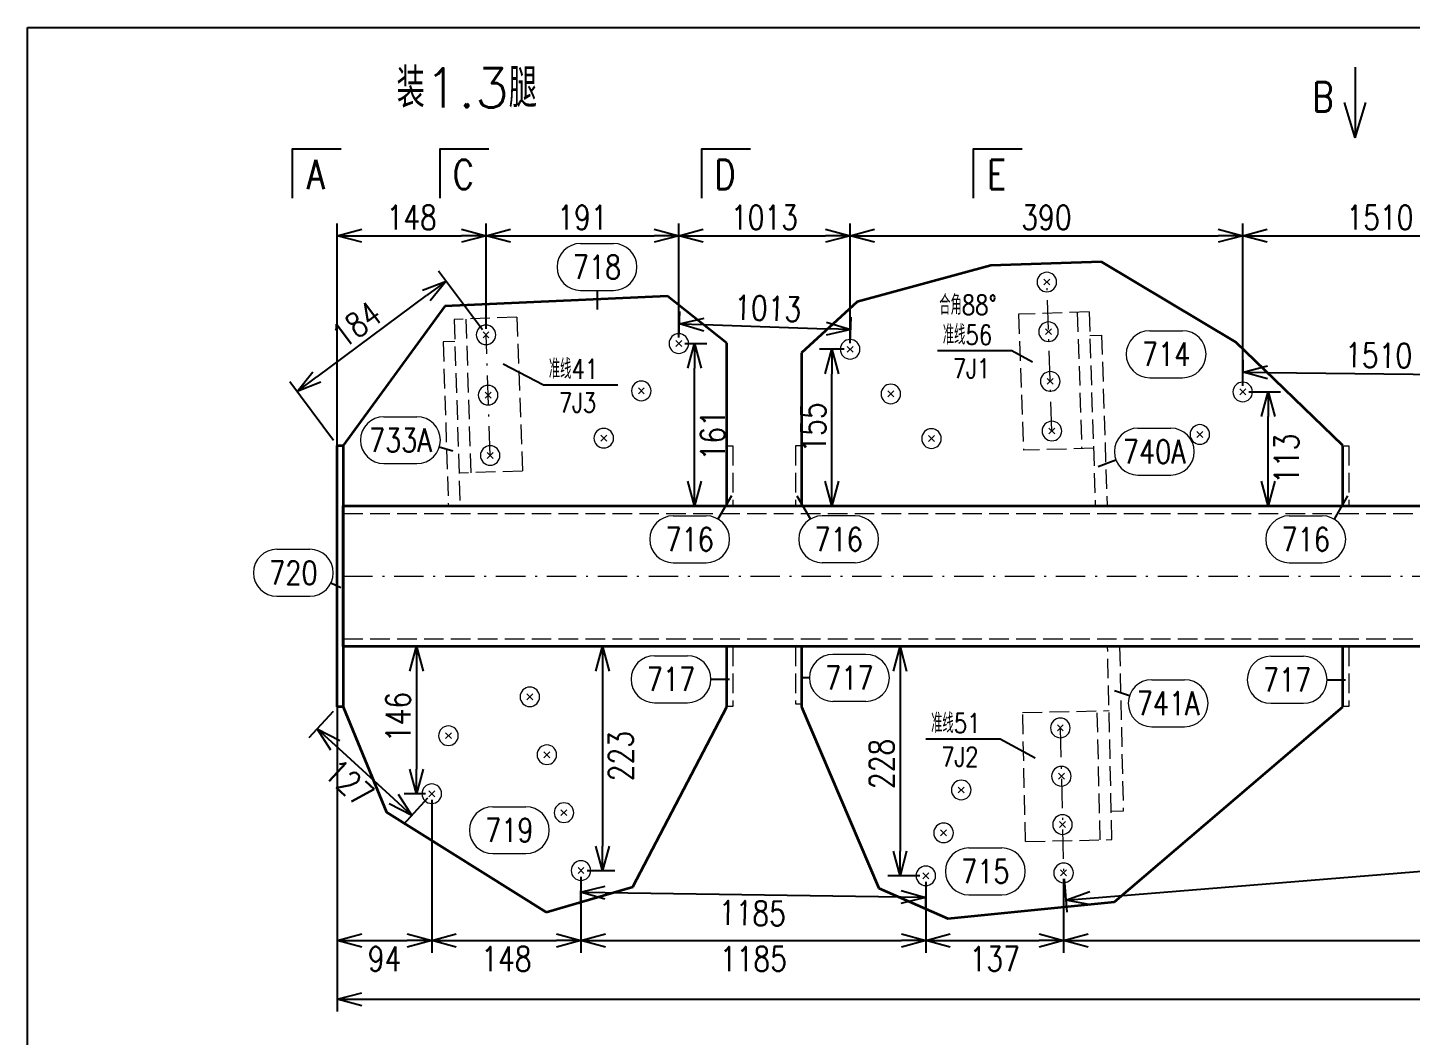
# Model space of a CAD drawing. Extents: x 1310 to 15542, y -76 to 8381.
# Drawn here: x 2150.4 to 2291.7, y 2310.8 to 2413.8 of the extents above; entities that cross this region are included whole.
import ezdxf
from ezdxf.enums import TextEntityAlignment as Align

# ---------------------------------------------------------------- set-up
doc = ezdxf.new("R2010")
doc.units = 0
doc.header["$MEASUREMENT"] = 0
doc.linetypes.add('一点画线', pattern=[5.2, 3, -1, 0.2, -1])
doc.linetypes.add('虚线', pattern=[2.75, 2, -0.75])
doc.layers.get('0').update_dxf_attribs({"linetype": 'CONTINUOUS', "lineweight": 25})
doc.layers.get('Defpoints').update_dxf_attribs({"linetype": 'CONTINUOUS'})
doc.layers.add('4', color=7, linetype='CONTINUOUS', lineweight=25)
doc.layers.add('5', color=7, linetype='CONTINUOUS', lineweight=25)
doc.styles.add('DimFont', font='simplex.shx', dxfattribs={"width": 0.8, "bigfont": 'gbhzfs.shx'})
doc.styles.get("Standard").update_dxf_attribs({"font": 'simplex.shx', "width": 0.7, "height": 3, "bigfont": 'gbhzfs.shx'})
doc.dimstyles.new('DHDxfDimStyleOpen30', dxfattribs={"dimtxt": 2.5, "dimasz": 2.5, "dimexe": 1.25, "dimexo": 0.625, "dimtad": 2, "dimtxsty": 'DimFont', "dimblk": 'OPEN30', "dimblk1": 'OPEN30', "dimblk2": 'OPEN30', "dimcen": 2.5, "dimadec": 0, "dimazin": 0, "dimtfac": 1, "dimtmove": 0, "dimatfit": 3, "dimfxl": 0, "dimarcsym": 0})

# ---------------------------------------------------------------- blocks, each defined once
blk = doc.blocks.new('板孔21.5')
at = {"layer": '5', "color": 7, "linetype": 'Continuous', "lineweight": 13}
for p, q in [((-0.3, -0.3), (0.3, 0.3)), ((0.3, -0.3), (-0.3, 0.3))]:
    blk.add_line(p, q, dxfattribs=at)
blk.add_circle((0, 0), 1, dxfattribs=at)
blk = doc.blocks.new('_OPEN30')
at = {"color": 0, "linetype": 'ByBlock', "lineweight": -2}
for p, q in [((-1, 0.268), (0, 0)), ((0, 0), (-1, -0.268)), ((0, 0), (-1, 0))]:
    blk.add_line(p, q, dxfattribs=at)
blk = doc.blocks.new('*D383')
at = {"layer": '5', "color": 96, "linetype": 'Continuous', "lineweight": -2}
for p, q in [((2181.63, 2343.89), (2179.16, 2341.21)), ((2187.82, 2334.95), (2181.85, 2340.44)), ((2191.28, 2335.02), (2188.82, 2332.34))]:
    blk.add_line(p, q, dxfattribs=at)
at = {"layer": 'Defpoints', "color": 0, "linetype": 'Continuous'}
for p in [(2182.05, 2344.35), (2180.01, 2342.13), (2191.7, 2335.48)]:
    blk.add_point(p, dxfattribs=at)
at = {"layer": '5', "color": 96, "linetype": 'Continuous', "lineweight": -2, "xscale": 2.5, "yscale": 2.5, "zscale": 2.5}
for p, rotation in [((2180.01, 2342.13), 137.4299618365547), ((2189.66, 2333.26), 317.4299618365546)]:
    blk.add_blockref('_OPEN30', p, dxfattribs=dict(at, rotation=rotation))
at = {"layer": '5', "color": 96, "linetype": 'Continuous', "lineweight": 18, "insert": (2183.27, 2336.59), "char_height": 2.5, "attachment_point": 5, "rotation": 317.43, "line_spacing_factor": 0.6, "style": 'DimFont'}
blk.add_mtext('127', dxfattribs=at)
blk = doc.blocks.new('*D384')
at = {"layer": '5', "color": 96, "linetype": 'Continuous', "lineweight": -2}
for p, q in [((2427.15, 2340.64), (2427.43, 2337.24)), ((2258.97, 2324.82), (2424.84, 2338.29)), ((2256.3, 2326.77), (2256.58, 2323.37))]:
    blk.add_line(p, q, dxfattribs=at)
at = {"layer": 'Defpoints', "color": 0, "linetype": 'Continuous'}
for p in [(2427.1, 2341.27), (2427.33, 2338.49), (2256.25, 2327.39)]:
    blk.add_point(p, dxfattribs=at)
at = {"layer": '5', "color": 96, "linetype": 'Continuous', "lineweight": -2, "xscale": 2.5, "yscale": 2.5, "zscale": 2.5}
for p, rotation in [((2427.33, 2338.49), 4.642411405857589), ((2256.48, 2324.61), 184.6424114058576)]:
    blk.add_blockref('_OPEN30', p, dxfattribs=dict(at, rotation=rotation))
at = {"layer": '5', "color": 96, "linetype": 'Continuous', "lineweight": 18, "insert": (2343.26, 2329.78), "char_height": 2.5, "attachment_point": 5, "rotation": 4.6424, "line_spacing_factor": 0.6, "style": 'DimFont'}
blk.add_mtext('5152', dxfattribs=at)
blk = doc.blocks.new('*D385')
at = {"layer": '5', "color": 96, "linetype": 'Continuous', "lineweight": -2}
for p, q in [((2196.88, 2382.9), (2192.41, 2388.9)), ((2191.15, 2386.41), (2179.97, 2378.09)), ((2181.68, 2371.6), (2177.21, 2377.6))]:
    blk.add_line(p, q, dxfattribs=at)
at = {"layer": 'Defpoints', "color": 0, "linetype": 'Continuous'}
for p in [(2197.25, 2382.4), (2177.96, 2376.6), (2182.05, 2371.1)]:
    blk.add_point(p, dxfattribs=at)
at = {"layer": '5', "color": 96, "linetype": 'Continuous', "lineweight": -2, "xscale": 2.5, "yscale": 2.5, "zscale": 2.5}
for p, rotation in [((2193.16, 2387.9), 36.6268055038217), ((2177.96, 2376.6), 216.6268055038217)]:
    blk.add_blockref('_OPEN30', p, dxfattribs=dict(at, rotation=rotation))
at = {"layer": '5', "color": 96, "linetype": 'Continuous', "lineweight": 18, "insert": (2184.03, 2383.45), "char_height": 2.5, "attachment_point": 5, "rotation": 36.6268, "line_spacing_factor": 0.6, "style": 'DimFont'}
blk.add_mtext('184', dxfattribs=at)
blk = doc.blocks.new('*D387')
at = {"layer": '5', "color": 6, "linetype": 'Continuous', "lineweight": -2}
for p, q in [((2191.08, 2350.53), (2188.9, 2350.53)), ((2190.15, 2348.03), (2190.15, 2337.98)), ((2191.08, 2335.48), (2188.9, 2335.48))]:
    blk.add_line(p, q, dxfattribs=at)
at = {"layer": 'Defpoints', "color": 0, "linetype": 'Continuous'}
for p in [(2191.7, 2350.53), (2190.15, 2335.48), (2191.7, 2335.48)]:
    blk.add_point(p, dxfattribs=at)
at = {"layer": '5', "color": 6, "linetype": 'Continuous', "lineweight": -2, "xscale": 2.5, "yscale": 2.5, "zscale": 2.5}
for p, rotation in [((2190.15, 2350.53), 90), ((2190.15, 2335.48), 270)]:
    blk.add_blockref('_OPEN30', p, dxfattribs=dict(at, rotation=rotation))
at = {"layer": '5', "color": 6, "linetype": 'Continuous', "lineweight": 18, "insert": (2188.27, 2343.33), "char_height": 2.5, "attachment_point": 5, "rotation": 90, "line_spacing_factor": 0.6, "style": 'DimFont'}
blk.add_mtext('146', dxfattribs=at)
blk = doc.blocks.new('*D388')
at = {"layer": '5', "color": 6, "linetype": 'Continuous', "lineweight": -2}
for p, q in [((2207.57, 2350.53), (2210.4, 2350.53)), ((2209.15, 2348.03), (2209.15, 2330.13)), ((2207.57, 2327.63), (2210.4, 2327.63))]:
    blk.add_line(p, q, dxfattribs=at)
at = {"layer": 'Defpoints', "color": 0, "linetype": 'Continuous'}
for p in [(2206.95, 2350.53), (2206.95, 2327.63), (2209.15, 2327.63)]:
    blk.add_point(p, dxfattribs=at)
at = {"layer": '5', "color": 6, "linetype": 'Continuous', "lineweight": -2, "xscale": 2.5, "yscale": 2.5, "zscale": 2.5}
for p, rotation in [((2209.15, 2350.53), 90), ((2209.15, 2327.63), 270)]:
    blk.add_blockref('_OPEN30', p, dxfattribs=dict(at, rotation=rotation))
at = {"layer": '5', "color": 6, "linetype": 'Continuous', "lineweight": 18, "insert": (2211.02, 2339.33), "char_height": 2.5, "attachment_point": 5, "rotation": 90, "line_spacing_factor": 0.6, "style": 'DimFont'}
blk.add_mtext('223', dxfattribs=at)
blk = doc.blocks.new('*D389')
at = {"layer": '5', "color": 6, "linetype": 'Continuous', "lineweight": -2}
for p, q in [((2241.56, 2350.53), (2238.3, 2350.53)), ((2239.55, 2348.03), (2239.55, 2329.6)), ((2241.56, 2327.1), (2238.3, 2327.1))]:
    blk.add_line(p, q, dxfattribs=at)
at = {"layer": 'Defpoints', "color": 0, "linetype": 'Continuous'}
for p in [(2242.18, 2350.53), (2239.55, 2327.1), (2242.18, 2327.1)]:
    blk.add_point(p, dxfattribs=at)
at = {"layer": '5', "color": 6, "linetype": 'Continuous', "lineweight": -2, "xscale": 2.5, "yscale": 2.5, "zscale": 2.5}
for p, rotation in [((2239.55, 2350.53), 90), ((2239.55, 2327.1), 270)]:
    blk.add_blockref('_OPEN30', p, dxfattribs=dict(at, rotation=rotation))
at = {"layer": '5', "color": 6, "linetype": 'Continuous', "lineweight": 18, "insert": (2237.67, 2338.53), "char_height": 2.5, "attachment_point": 5, "rotation": 90, "line_spacing_factor": 0.6, "style": 'DimFont'}
blk.add_mtext('228', dxfattribs=at)
blk = doc.blocks.new('*D390')
at = {"layer": '5', "color": 6, "linetype": 'Continuous', "lineweight": -2}
for p, q in [((2217.57, 2381.5), (2219.79, 2381.5)), ((2218.54, 2367.43), (2218.54, 2379)), ((2217.57, 2364.93), (2219.79, 2364.93))]:
    blk.add_line(p, q, dxfattribs=at)
at = {"layer": 'Defpoints', "color": 0, "linetype": 'Continuous'}
for p in [(2216.94, 2381.5), (2218.54, 2381.5), (2216.94, 2364.93)]:
    blk.add_point(p, dxfattribs=at)
at = {"layer": '5', "color": 6, "linetype": 'Continuous', "lineweight": -2, "xscale": 2.5, "yscale": 2.5, "zscale": 2.5}
for p, rotation in [((2218.54, 2381.5), 90), ((2218.54, 2364.93), 270)]:
    blk.add_blockref('_OPEN30', p, dxfattribs=dict(at, rotation=rotation))
at = {"layer": '5', "color": 6, "linetype": 'Continuous', "lineweight": 18, "insert": (2220.41, 2372.13), "char_height": 2.5, "attachment_point": 5, "rotation": 90, "line_spacing_factor": 0.6, "style": 'DimFont'}
blk.add_mtext('161', dxfattribs=at)
blk = doc.blocks.new('*D391')
at = {"layer": '5', "color": 6, "linetype": 'Continuous', "lineweight": -2}
for p, q in [((2233.82, 2380.92), (2231.32, 2380.92)), ((2232.57, 2367.43), (2232.57, 2378.42)), ((2233.82, 2364.93), (2231.32, 2364.93))]:
    blk.add_line(p, q, dxfattribs=at)
at = {"layer": 'Defpoints', "color": 0, "linetype": 'Continuous'}
for p in [(2232.57, 2380.92), (2234.44, 2380.92), (2234.44, 2364.93)]:
    blk.add_point(p, dxfattribs=at)
at = {"layer": '5', "color": 6, "linetype": 'Continuous', "lineweight": -2, "xscale": 2.5, "yscale": 2.5, "zscale": 2.5}
for p, rotation in [((2232.57, 2380.92), 90), ((2232.57, 2364.93), 270)]:
    blk.add_blockref('_OPEN30', p, dxfattribs=dict(at, rotation=rotation))
at = {"layer": '5', "color": 6, "linetype": 'Continuous', "lineweight": 18, "insert": (2230.7, 2372.92), "char_height": 2.5, "attachment_point": 5, "rotation": 90, "line_spacing_factor": 0.6, "style": 'DimFont'}
blk.add_mtext('155', dxfattribs=at)
blk = doc.blocks.new('*D392')
at = {"layer": '5', "color": 6, "linetype": 'Continuous', "lineweight": -2}
for p, q in [((2275.18, 2376.56), (2278.4, 2376.56)), ((2277.15, 2367.43), (2277.15, 2374.06)), ((2275.18, 2364.93), (2278.4, 2364.93))]:
    blk.add_line(p, q, dxfattribs=at)
at = {"layer": 'Defpoints', "color": 0, "linetype": 'Continuous'}
for p in [(2274.55, 2376.56), (2277.15, 2376.56), (2274.55, 2364.93)]:
    blk.add_point(p, dxfattribs=at)
at = {"layer": '5', "color": 6, "linetype": 'Continuous', "lineweight": -2, "xscale": 2.5, "yscale": 2.5, "zscale": 2.5}
for p, rotation in [((2277.15, 2376.56), 90), ((2277.15, 2364.93), 270)]:
    blk.add_blockref('_OPEN30', p, dxfattribs=dict(at, rotation=rotation))
at = {"layer": '5', "color": 6, "linetype": 'Continuous', "lineweight": 18, "insert": (2279.02, 2369.73), "char_height": 2.5, "attachment_point": 5, "rotation": 90, "line_spacing_factor": 0.6, "style": 'DimFont'}
blk.add_mtext('113', dxfattribs=at)
blk = doc.blocks.new('*D397')
at = {"layer": '5', "color": 96, "linetype": 'Continuous', "lineweight": -2}
for p, q in [((2206.94, 2327), (2206.9, 2324.17)), ((2242.17, 2326.47), (2242.13, 2323.64)), ((2209.41, 2325.38), (2239.65, 2324.93))]:
    blk.add_line(p, q, dxfattribs=at)
at = {"layer": 'Defpoints', "color": 0, "linetype": 'Continuous'}
for p in [(2206.95, 2327.63), (2242.18, 2327.1), (2242.15, 2324.89)]:
    blk.add_point(p, dxfattribs=at)
at = {"layer": '5', "color": 96, "linetype": 'Continuous', "lineweight": -2, "xscale": 2.5, "yscale": 2.5, "zscale": 2.5}
for p, rotation in [((2206.91, 2325.42), 179.1335824560324), ((2242.15, 2324.89), 359.1335824560324)]:
    blk.add_blockref('_OPEN30', p, dxfattribs=dict(at, rotation=rotation))
at = {"layer": '5', "color": 96, "linetype": 'Continuous', "lineweight": 18, "insert": (2224.46, 2323.28), "char_height": 2.5, "attachment_point": 5, "rotation": 359.1336, "line_spacing_factor": 0.6, "style": 'DimFont'}
blk.add_mtext('1185', dxfattribs=at)
blk = doc.blocks.new('*D398')
at = {"layer": '5', "color": 96, "linetype": 'Continuous', "lineweight": -2}
for p, q in [((2216.96, 2382.13), (2217.05, 2384.78)), ((2219.51, 2383.44), (2232.01, 2383.02)), ((2234.46, 2381.54), (2234.55, 2384.19))]:
    blk.add_line(p, q, dxfattribs=at)
at = {"layer": 'Defpoints', "color": 0, "linetype": 'Continuous'}
for p in [(2234.51, 2382.94), (2216.94, 2381.5), (2234.44, 2380.92)]:
    blk.add_point(p, dxfattribs=at)
at = {"layer": '5', "color": 96, "linetype": 'Continuous', "lineweight": -2, "xscale": 2.5, "yscale": 2.5, "zscale": 2.5}
for p, rotation in [((2217.01, 2383.53), 178.0837607557513), ((2234.51, 2382.94), 358.0837607557513)]:
    blk.add_blockref('_OPEN30', p, dxfattribs=dict(at, rotation=rotation))
at = {"layer": '5', "color": 96, "linetype": 'Continuous', "lineweight": 18, "insert": (2226.03, 2385.1), "char_height": 2.5, "attachment_point": 5, "rotation": 358.0838, "line_spacing_factor": 0.6, "style": 'DimFont'}
blk.add_mtext('1013', dxfattribs=at)
blk = doc.blocks.new('*D399')
at = {"layer": '5', "color": 96, "linetype": 'Continuous', "lineweight": -2}
for p, q in [((2274.56, 2377.19), (2274.59, 2379.84)), ((2302.59, 2376.85), (2302.62, 2379.51)), ((2277.08, 2378.56), (2300.11, 2378.29))]:
    blk.add_line(p, q, dxfattribs=at)
at = {"layer": 'Defpoints', "color": 0, "linetype": 'Continuous'}
for p in [(2302.61, 2378.26), (2274.55, 2376.56), (2302.59, 2376.23)]:
    blk.add_point(p, dxfattribs=at)
at = {"layer": '5', "color": 96, "linetype": 'Continuous', "lineweight": -2, "xscale": 2.5, "yscale": 2.5, "zscale": 2.5}
for p, rotation in [((2274.58, 2378.59), 179.3162413903009), ((2302.61, 2378.26), 359.3162413903009)]:
    blk.add_blockref('_OPEN30', p, dxfattribs=dict(at, rotation=rotation))
at = {"layer": '5', "color": 96, "linetype": 'Continuous', "lineweight": 18, "insert": (2288.44, 2380.3), "char_height": 2.5, "attachment_point": 5, "rotation": 359.3162, "line_spacing_factor": 0.6, "style": 'DimFont'}
blk.add_mtext('1510', dxfattribs=at)
blk = doc.blocks.new('*D401')
at = {"layer": '5', "color": 7, "linetype": 'Continuous', "lineweight": -2}
for p, q in [((2182.05, 2357.1), (2182.05, 2313.22)), ((2427.1, 2357.1), (2427.1, 2313.22)), ((2184.55, 2314.47), (2424.6, 2314.47))]:
    blk.add_line(p, q, dxfattribs=at)
at = {"layer": 'Defpoints', "color": 0, "linetype": 'Continuous'}
for p in [(2182.05, 2357.73), (2427.1, 2357.73), (2427.1, 2314.47)]:
    blk.add_point(p, dxfattribs=at)
at = {"layer": '5', "color": 7, "linetype": 'Continuous', "lineweight": -2, "xscale": 2.5, "yscale": 2.5, "zscale": 2.5, "rotation": 180}
blk.add_blockref('_OPEN30', (2182.05, 2314.47), dxfattribs=at)
at = {"layer": '5', "color": 7, "linetype": 'Continuous', "lineweight": -2, "xscale": 2.5, "yscale": 2.5, "zscale": 2.5}
blk.add_blockref('_OPEN30', (2427.1, 2314.47), dxfattribs=at)
at = {"layer": '5', "color": 7, "linetype": 'Continuous', "lineweight": 18, "insert": (2304.58, 2312.59), "char_height": 2.5, "attachment_point": 5, "line_spacing_factor": 0.6, "style": 'DimFont'}
blk.add_mtext('6715', dxfattribs=at)
blk = doc.blocks.new('*D402')
at = {"layer": '5', "color": 7, "linetype": 'Continuous', "lineweight": -2}
for p, q in [((2182.05, 2357.1), (2182.05, 2319.23)), ((2191.7, 2334.86), (2191.7, 2319.23)), ((2184.55, 2320.48), (2189.2, 2320.48))]:
    blk.add_line(p, q, dxfattribs=at)
at = {"layer": 'Defpoints', "color": 0, "linetype": 'Continuous'}
for p in [(2182.05, 2357.73), (2191.7, 2335.48), (2191.7, 2320.48)]:
    blk.add_point(p, dxfattribs=at)
at = {"layer": '5', "color": 7, "linetype": 'Continuous', "lineweight": -2, "xscale": 2.5, "yscale": 2.5, "zscale": 2.5, "rotation": 180}
blk.add_blockref('_OPEN30', (2182.05, 2320.48), dxfattribs=at)
at = {"layer": '5', "color": 7, "linetype": 'Continuous', "lineweight": -2, "xscale": 2.5, "yscale": 2.5, "zscale": 2.5}
blk.add_blockref('_OPEN30', (2191.7, 2320.48), dxfattribs=at)
at = {"layer": '5', "color": 7, "linetype": 'Continuous', "lineweight": 18, "insert": (2186.88, 2318.61), "char_height": 2.5, "attachment_point": 5, "line_spacing_factor": 0.6, "style": 'DimFont'}
blk.add_mtext('94', dxfattribs=at)
blk = doc.blocks.new('*D403')
at = {"layer": '5', "color": 7, "linetype": 'Continuous', "lineweight": -2}
for p, q in [((2191.7, 2334.86), (2191.7, 2319.23)), ((2206.95, 2327), (2206.95, 2319.23)), ((2194.2, 2320.48), (2204.45, 2320.48))]:
    blk.add_line(p, q, dxfattribs=at)
at = {"layer": 'Defpoints', "color": 0, "linetype": 'Continuous'}
for p in [(2191.7, 2335.48), (2206.95, 2327.63), (2206.95, 2320.48)]:
    blk.add_point(p, dxfattribs=at)
at = {"layer": '5', "color": 7, "linetype": 'Continuous', "lineweight": -2, "xscale": 2.5, "yscale": 2.5, "zscale": 2.5, "rotation": 180}
blk.add_blockref('_OPEN30', (2191.7, 2320.48), dxfattribs=at)
at = {"layer": '5', "color": 7, "linetype": 'Continuous', "lineweight": -2, "xscale": 2.5, "yscale": 2.5, "zscale": 2.5}
blk.add_blockref('_OPEN30', (2206.95, 2320.48), dxfattribs=at)
at = {"layer": '5', "color": 7, "linetype": 'Continuous', "lineweight": 18, "insert": (2199.33, 2318.61), "char_height": 2.5, "attachment_point": 5, "line_spacing_factor": 0.6, "style": 'DimFont'}
blk.add_mtext('148', dxfattribs=at)
blk = doc.blocks.new('*D404')
at = {"layer": '5', "color": 7, "linetype": 'Continuous', "lineweight": -2}
for p, q in [((2206.95, 2327), (2206.95, 2319.23)), ((2242.18, 2326.47), (2242.18, 2319.23)), ((2209.45, 2320.48), (2239.68, 2320.48))]:
    blk.add_line(p, q, dxfattribs=at)
at = {"layer": 'Defpoints', "color": 0, "linetype": 'Continuous'}
for p in [(2206.95, 2327.63), (2242.18, 2327.1), (2242.18, 2320.48)]:
    blk.add_point(p, dxfattribs=at)
at = {"layer": '5', "color": 7, "linetype": 'Continuous', "lineweight": -2, "xscale": 2.5, "yscale": 2.5, "zscale": 2.5, "rotation": 180}
blk.add_blockref('_OPEN30', (2206.95, 2320.48), dxfattribs=at)
at = {"layer": '5', "color": 7, "linetype": 'Continuous', "lineweight": -2, "xscale": 2.5, "yscale": 2.5, "zscale": 2.5}
blk.add_blockref('_OPEN30', (2242.18, 2320.48), dxfattribs=at)
at = {"layer": '5', "color": 7, "linetype": 'Continuous', "lineweight": 18, "insert": (2224.56, 2318.61), "char_height": 2.5, "attachment_point": 5, "line_spacing_factor": 0.6, "style": 'DimFont'}
blk.add_mtext('1185', dxfattribs=at)
blk = doc.blocks.new('*D405')
at = {"layer": '5', "color": 7, "linetype": 'Continuous', "lineweight": -2}
for p, q in [((2242.18, 2326.47), (2242.18, 2319.23)), ((2256.25, 2326.77), (2256.25, 2319.23)), ((2244.68, 2320.48), (2253.75, 2320.48))]:
    blk.add_line(p, q, dxfattribs=at)
at = {"layer": 'Defpoints', "color": 0, "linetype": 'Continuous'}
for p in [(2242.18, 2327.1), (2256.25, 2327.39), (2256.25, 2320.48)]:
    blk.add_point(p, dxfattribs=at)
at = {"layer": '5', "color": 7, "linetype": 'Continuous', "lineweight": -2, "xscale": 2.5, "yscale": 2.5, "zscale": 2.5, "rotation": 180}
blk.add_blockref('_OPEN30', (2242.18, 2320.48), dxfattribs=at)
at = {"layer": '5', "color": 7, "linetype": 'Continuous', "lineweight": -2, "xscale": 2.5, "yscale": 2.5, "zscale": 2.5}
blk.add_blockref('_OPEN30', (2256.25, 2320.48), dxfattribs=at)
at = {"layer": '5', "color": 7, "linetype": 'Continuous', "lineweight": 18, "insert": (2249.22, 2318.61), "char_height": 2.5, "attachment_point": 5, "line_spacing_factor": 0.6, "style": 'DimFont'}
blk.add_mtext('137', dxfattribs=at)
blk = doc.blocks.new('*D406')
at = {"layer": '5', "color": 7, "linetype": 'Continuous', "lineweight": -2}
for p, q in [((2427.1, 2357.1), (2427.1, 2319.23)), ((2256.25, 2326.77), (2256.25, 2319.23)), ((2258.75, 2320.48), (2424.6, 2320.48))]:
    blk.add_line(p, q, dxfattribs=at)
at = {"layer": 'Defpoints', "color": 0, "linetype": 'Continuous'}
for p in [(2427.1, 2357.73), (2256.25, 2327.39), (2427.1, 2320.48)]:
    blk.add_point(p, dxfattribs=at)
at = {"layer": '5', "color": 7, "linetype": 'Continuous', "lineweight": -2, "xscale": 2.5, "yscale": 2.5, "zscale": 2.5, "rotation": 180}
blk.add_blockref('_OPEN30', (2256.25, 2320.48), dxfattribs=at)
at = {"layer": '5', "color": 7, "linetype": 'Continuous', "lineweight": -2, "xscale": 2.5, "yscale": 2.5, "zscale": 2.5}
blk.add_blockref('_OPEN30', (2427.1, 2320.48), dxfattribs=at)
at = {"layer": '5', "color": 7, "linetype": 'Continuous', "lineweight": 18, "insert": (2341.68, 2318.61), "char_height": 2.5, "attachment_point": 5, "line_spacing_factor": 0.6, "style": 'DimFont'}
blk.add_mtext('5150', dxfattribs=at)
blk = doc.blocks.new('*D407')
at = {"layer": '5', "color": 7, "linetype": 'Continuous', "lineweight": -2}
for p, q in [((2182.05, 2358.35), (2182.05, 2393.78)), ((2197.25, 2383.02), (2197.25, 2393.78)), ((2184.55, 2392.53), (2194.75, 2392.53))]:
    blk.add_line(p, q, dxfattribs=at)
at = {"layer": 'Defpoints', "color": 0, "linetype": 'Continuous'}
for p in [(2197.25, 2392.53), (2197.25, 2382.4), (2182.05, 2357.73)]:
    blk.add_point(p, dxfattribs=at)
at = {"layer": '5', "color": 7, "linetype": 'Continuous', "lineweight": -2, "xscale": 2.5, "yscale": 2.5, "zscale": 2.5, "rotation": 180}
blk.add_blockref('_OPEN30', (2182.05, 2392.53), dxfattribs=at)
at = {"layer": '5', "color": 7, "linetype": 'Continuous', "lineweight": -2, "xscale": 2.5, "yscale": 2.5, "zscale": 2.5}
blk.add_blockref('_OPEN30', (2197.25, 2392.53), dxfattribs=at)
at = {"layer": '5', "color": 7, "linetype": 'Continuous', "lineweight": 18, "insert": (2189.65, 2394.4), "char_height": 2.5, "attachment_point": 5, "line_spacing_factor": 0.6, "style": 'DimFont'}
blk.add_mtext('148', dxfattribs=at)
blk = doc.blocks.new('*D408')
at = {"layer": '5', "color": 7, "linetype": 'Continuous', "lineweight": -2}
for p, q in [((2197.25, 2383.02), (2197.25, 2393.78)), ((2216.94, 2382.13), (2216.94, 2393.78)), ((2199.75, 2392.53), (2214.44, 2392.53))]:
    blk.add_line(p, q, dxfattribs=at)
at = {"layer": 'Defpoints', "color": 0, "linetype": 'Continuous'}
for p in [(2216.94, 2392.53), (2197.25, 2382.4), (2216.94, 2381.5)]:
    blk.add_point(p, dxfattribs=at)
at = {"layer": '5', "color": 7, "linetype": 'Continuous', "lineweight": -2, "xscale": 2.5, "yscale": 2.5, "zscale": 2.5, "rotation": 180}
blk.add_blockref('_OPEN30', (2197.25, 2392.53), dxfattribs=at)
at = {"layer": '5', "color": 7, "linetype": 'Continuous', "lineweight": -2, "xscale": 2.5, "yscale": 2.5, "zscale": 2.5}
blk.add_blockref('_OPEN30', (2216.94, 2392.53), dxfattribs=at)
at = {"layer": '5', "color": 7, "linetype": 'Continuous', "lineweight": 18, "insert": (2207.1, 2394.4), "char_height": 2.5, "attachment_point": 5, "line_spacing_factor": 0.6, "style": 'DimFont'}
blk.add_mtext('191', dxfattribs=at)
blk = doc.blocks.new('*D409')
at = {"layer": '5', "color": 7, "linetype": 'Continuous', "lineweight": -2}
for p, q in [((2216.94, 2382.13), (2216.94, 2393.78)), ((2234.44, 2381.54), (2234.44, 2393.78)), ((2219.44, 2392.53), (2231.94, 2392.53))]:
    blk.add_line(p, q, dxfattribs=at)
at = {"layer": 'Defpoints', "color": 0, "linetype": 'Continuous'}
for p in [(2234.44, 2392.53), (2216.94, 2381.5), (2234.44, 2380.92)]:
    blk.add_point(p, dxfattribs=at)
at = {"layer": '5', "color": 7, "linetype": 'Continuous', "lineweight": -2, "xscale": 2.5, "yscale": 2.5, "zscale": 2.5, "rotation": 180}
blk.add_blockref('_OPEN30', (2216.94, 2392.53), dxfattribs=at)
at = {"layer": '5', "color": 7, "linetype": 'Continuous', "lineweight": -2, "xscale": 2.5, "yscale": 2.5, "zscale": 2.5}
blk.add_blockref('_OPEN30', (2234.44, 2392.53), dxfattribs=at)
at = {"layer": '5', "color": 7, "linetype": 'Continuous', "lineweight": 18, "insert": (2225.69, 2394.4), "char_height": 2.5, "attachment_point": 5, "line_spacing_factor": 0.6, "style": 'DimFont'}
blk.add_mtext('1013', dxfattribs=at)
blk = doc.blocks.new('*D410')
at = {"layer": '5', "color": 7, "linetype": 'Continuous', "lineweight": -2}
for p, q in [((2234.44, 2381.54), (2234.44, 2393.78)), ((2274.55, 2377.19), (2274.55, 2393.78)), ((2236.94, 2392.53), (2272.05, 2392.53))]:
    blk.add_line(p, q, dxfattribs=at)
at = {"layer": 'Defpoints', "color": 0, "linetype": 'Continuous'}
for p in [(2274.55, 2392.53), (2234.44, 2380.92), (2274.55, 2376.56)]:
    blk.add_point(p, dxfattribs=at)
at = {"layer": '5', "color": 7, "linetype": 'Continuous', "lineweight": -2, "xscale": 2.5, "yscale": 2.5, "zscale": 2.5, "rotation": 180}
blk.add_blockref('_OPEN30', (2234.44, 2392.53), dxfattribs=at)
at = {"layer": '5', "color": 7, "linetype": 'Continuous', "lineweight": -2, "xscale": 2.5, "yscale": 2.5, "zscale": 2.5}
blk.add_blockref('_OPEN30', (2274.55, 2392.53), dxfattribs=at)
at = {"layer": '5', "color": 7, "linetype": 'Continuous', "lineweight": 18, "insert": (2254.5, 2394.4), "char_height": 2.5, "attachment_point": 5, "line_spacing_factor": 0.6, "style": 'DimFont'}
blk.add_mtext('390', dxfattribs=at)
blk = doc.blocks.new('*D411')
at = {"layer": '5', "color": 7, "linetype": 'Continuous', "lineweight": -2}
for p, q in [((2274.55, 2377.19), (2274.55, 2393.78)), ((2302.59, 2376.85), (2302.59, 2393.78)), ((2277.05, 2392.53), (2300.09, 2392.53))]:
    blk.add_line(p, q, dxfattribs=at)
at = {"layer": 'Defpoints', "color": 0, "linetype": 'Continuous'}
for p in [(2302.59, 2392.53), (2274.55, 2376.56), (2302.59, 2376.23)]:
    blk.add_point(p, dxfattribs=at)
at = {"layer": '5', "color": 7, "linetype": 'Continuous', "lineweight": -2, "xscale": 2.5, "yscale": 2.5, "zscale": 2.5, "rotation": 180}
blk.add_blockref('_OPEN30', (2274.55, 2392.53), dxfattribs=at)
at = {"layer": '5', "color": 7, "linetype": 'Continuous', "lineweight": -2, "xscale": 2.5, "yscale": 2.5, "zscale": 2.5}
blk.add_blockref('_OPEN30', (2302.59, 2392.53), dxfattribs=at)
at = {"layer": '5', "color": 7, "linetype": 'Continuous', "lineweight": 18, "insert": (2288.57, 2394.4), "char_height": 2.5, "attachment_point": 5, "line_spacing_factor": 0.6, "style": 'DimFont'}
blk.add_mtext('1510', dxfattribs=at)
blk = doc.blocks.new('CTDHK')
at = {"color": 0, "linetype": 'Continuous'}
for p, q in [((0, 210), (297, 210)), ((0, 0), (0, 210))]:
    blk.add_line(p, q, dxfattribs=at)

msp = doc.modelspace()

# ---------------------------------------------------------------- linework, layer by layer
at = {"color": 0, "linetype": 'Continuous'}
for p, q in [((2286.043, 2409.762), (2286.043, 2402.547)), ((2286.043, 2402.547), (2284.951, 2406.157)), ((2286.043, 2402.547), (2287.135, 2406.157)), ((2208.622, 2384.992), (2208.622, 2386.934)), ((2193.874, 2370.498), (2192.478, 2370.925)), ((2259.783, 2368.927), (2261.594, 2369.61)), ((2222.32, 2365.942), (2220.935, 2363.567)), ((2228.997, 2365.942), (2230.382, 2363.567)), ((2285.261, 2365.942), (2283.877, 2363.567)), ((2182.416, 2356.534), (2181.407, 2357.025)), ((2220.226, 2347.191), (2222.113, 2347.191)), ((2230.291, 2347.325), (2229.476, 2347.325)), ((2283.168, 2347.138), (2285.055, 2347.138)), ((2261.461, 2346.05), (2262.987, 2345.521))]:
    msp.add_line(p, q, dxfattribs=at)
at = {"color": 4, "linetype": 'Continuous'}
for p, q in [((2243.369, 2380.789), (2250.958, 2380.789)), ((2250.958, 2380.789), (2253.09, 2379.644)), ((2199.003, 2379.422), (2203.121, 2377.295)), ((2203.121, 2377.295), (2210.711, 2377.295)), ((2242.175, 2341.089), (2249.764, 2341.089)), ((2249.764, 2341.089), (2253.339, 2339.169))]:
    msp.add_line(p, q, dxfattribs=at)
at = {"color": 2, "linetype": 'Continuous'}
for points in [[(2182.449, 2401.376), (2177.449, 2401.376), (2177.449, 2396.376)], [(2197.518, 2401.376), (2192.518, 2401.376), (2192.518, 2396.376)], [(2224.252, 2401.376), (2219.252, 2401.376), (2219.252, 2396.376)], [(2252.01, 2401.376), (2247.01, 2401.376), (2247.01, 2396.376)]]:
    msp.add_lwpolyline(points, dxfattribs=at)
at = {"layer": '4', "color": 6, "linetype": 'Continuous', "lineweight": 18}
msp.add_lwpolyline([(2150.422, 2413.801), (2150.422, 2203.801), (2447.422, 2203.801), (2447.422, 2413.801)], close=True, dxfattribs=at)
at = {"layer": '5', "color": 1, "linetype": 'Continuous', "lineweight": 18}
for p, q in [((2206.904, 2391.734), (2210.264, 2391.734)), ((2206.904, 2386.934), (2210.264, 2386.934)), ((2265.045, 2382.817), (2268.405, 2382.817)), ((2265.045, 2378.017), (2268.405, 2378.017)), ((2186.823, 2374.028), (2190.183, 2374.028)), ((2263.84, 2372.856), (2267.2, 2372.856)), ((2186.823, 2369.228), (2190.183, 2369.228)), ((2263.84, 2368.056), (2267.2, 2368.056)), ((2216.366, 2363.894), (2219.726, 2363.894)), ((2234.951, 2363.894), (2231.591, 2363.894)), ((2279.308, 2363.894), (2282.668, 2363.894)), ((2175.889, 2360.475), (2179.249, 2360.475)), ((2216.366, 2359.094), (2219.726, 2359.094)), ((2234.951, 2359.094), (2231.591, 2359.094)), ((2279.308, 2359.094), (2282.668, 2359.094)), ((2175.889, 2355.675), (2179.249, 2355.675)), ((2214.466, 2349.591), (2217.826, 2349.591)), ((2236.051, 2349.725), (2232.691, 2349.725)), ((2277.408, 2349.538), (2280.768, 2349.538)), ((2265.254, 2347.134), (2268.614, 2347.134)), ((2236.051, 2344.925), (2232.691, 2344.925)), ((2214.466, 2344.791), (2217.826, 2344.791)), ((2277.408, 2344.738), (2280.768, 2344.738)), ((2265.254, 2342.334), (2268.614, 2342.334)), ((2197.95, 2334.162), (2201.31, 2334.162)), ((2197.95, 2329.362), (2201.31, 2329.362)), ((2246.581, 2329.95), (2249.941, 2329.95)), ((2246.581, 2325.15), (2249.941, 2325.15))]:
    msp.add_line(p, q, dxfattribs=at)
at = {"layer": '5', "color": 7, "linetype": 'Continuous', "lineweight": 35}
for p, q in [((2248.819, 2389.484), (2235.179, 2385.762)), ((2260.127, 2389.871), (2248.819, 2389.484)), ((2273.845, 2381.654), (2260.127, 2389.871)), ((2215.796, 2386.35), (2193.031, 2385.339)), ((2221.841, 2381.558), (2215.796, 2386.35)), ((2193.031, 2385.339), (2182.665, 2371.096)), ((2235.179, 2385.762), (2229.476, 2380.568)), ((2221.841, 2364.925), (2221.841, 2381.558)), ((2284.783, 2371.096), (2273.845, 2381.654)), ((2229.476, 2380.568), (2229.476, 2364.925)), ((2182.048, 2344.354), (2182.048, 2371.096)), ((2182.048, 2371.096), (2182.665, 2371.096)), ((2182.665, 2371.096), (2182.665, 2364.925)), ((2182.665, 2371.096), (2182.665, 2344.354)), ((2284.783, 2364.925), (2284.783, 2371.096)), ((2182.665, 2364.925), (2221.841, 2364.925)), ((2182.665, 2350.525), (2182.665, 2364.925)), ((2182.665, 2364.925), (2425.868, 2364.925)), ((2229.476, 2364.925), (2284.783, 2364.925)), ((2221.841, 2350.525), (2182.665, 2350.525)), ((2182.665, 2350.525), (2182.665, 2344.354)), ((2425.868, 2350.525), (2182.665, 2350.525)), ((2221.841, 2344.354), (2221.841, 2350.525)), ((2284.783, 2350.525), (2229.476, 2350.525)), ((2229.476, 2350.525), (2229.476, 2344.354)), ((2284.783, 2344.354), (2284.783, 2350.525)), ((2182.665, 2344.354), (2182.048, 2344.354)), ((2182.665, 2344.354), (2187.094, 2333.598)), ((2212.259, 2325.976), (2221.841, 2344.354)), ((2229.476, 2344.354), (2237.363, 2325.835)), ((2261.462, 2324.425), (2284.783, 2344.354)), ((2187.094, 2333.598), (2203.378, 2323.363)), ((2203.378, 2323.363), (2212.259, 2325.976)), ((2237.363, 2325.835), (2244.431, 2322.745)), ((2244.431, 2322.745), (2261.462, 2324.425))]:
    msp.add_line(p, q, dxfattribs=at)
at = {"layer": '5', "color": 1, "linetype": '一点画线', "lineweight": 18}
for p, q in [((2255.059, 2372.564), (2254.537, 2387.793)), ((2197.671, 2370.061), (2197.248, 2382.396)), ((2182.665, 2357.725), (2425.868, 2357.725)), ((2255.917, 2342.215), (2256.251, 2327.394))]:
    msp.add_line(p, q, dxfattribs=at)
at = {"layer": '5', "color": 7, "linetype": '虚线', "lineweight": 18}
for p, q in [((2258.851, 2384.746), (2251.642, 2384.499)), ((2251.642, 2384.494), (2252.146, 2370.594)), ((2257.652, 2384.705), (2258.101, 2370.765)), ((2258.851, 2384.746), (2259.49, 2364.925)), ((2200.392, 2384.217), (2193.989, 2383.959)), ((2193.989, 2383.959), (2194.603, 2364.925)), ((2195.188, 2384.008), (2195.694, 2368.303)), ((2200.392, 2384.217), (2200.963, 2368.473)), ((2194.061, 2381.707), (2192.862, 2381.668)), ((2192.862, 2381.668), (2193.402, 2364.925)), ((2258.929, 2382.34), (2260.128, 2382.379)), ((2260.128, 2382.379), (2260.691, 2364.925)), ((2221.841, 2364.925), (2221.841, 2371.046)), ((2221.841, 2371.046), (2222.459, 2371.046)), ((2222.459, 2371.046), (2222.459, 2364.925)), ((2228.859, 2371.046), (2228.859, 2364.925)), ((2229.476, 2371.046), (2228.859, 2371.046)), ((2229.476, 2364.925), (2229.476, 2371.046)), ((2259.301, 2370.806), (2252.146, 2370.59)), ((2284.783, 2364.925), (2284.783, 2371.046)), ((2284.783, 2371.046), (2285.4, 2371.046)), ((2285.4, 2371.046), (2285.4, 2364.925)), ((2200.963, 2368.473), (2194.495, 2368.264)), ((2182.665, 2364.125), (2425.868, 2364.125)), ((2182.665, 2351.325), (2425.868, 2351.325)), ((2221.841, 2344.398), (2221.841, 2350.525)), ((2222.459, 2350.525), (2222.459, 2344.398)), ((2228.859, 2350.525), (2228.859, 2344.677)), ((2229.476, 2344.677), (2229.476, 2350.525)), ((2261.19, 2330.793), (2260.745, 2350.525)), ((2261.969, 2350.525), (2262.347, 2333.705)), ((2284.783, 2344.398), (2284.783, 2350.525)), ((2285.4, 2350.525), (2285.4, 2344.398)), ((2222.459, 2344.398), (2221.841, 2344.398)), ((2228.859, 2344.677), (2229.476, 2344.677)), ((2252.067, 2343.784), (2260.893, 2343.983)), ((2252.364, 2330.594), (2252.067, 2343.784)), ((2259.99, 2330.766), (2259.693, 2343.956)), ((2285.4, 2344.398), (2284.783, 2344.398)), ((2262.347, 2333.705), (2261.125, 2333.677)), ((2252.364, 2330.594), (2261.19, 2330.793))]:
    msp.add_line(p, q, dxfattribs=at)
at = {"layer": '5', "color": 1, "linetype": 'Continuous', "lineweight": 18}
for centre, start, end in [((2206.904, 2389.334), 90, 270), ((2210.264, 2389.334), 270, 90), ((2265.045, 2380.417), 90, 270), ((2268.405, 2380.417), 270, 90), ((2186.823, 2371.628), 90, 270), ((2190.183, 2371.628), 270, 90), ((2263.84, 2370.456), 90, 270), ((2267.2, 2370.456), 270, 90), ((2216.366, 2361.494), 90, 270), ((2219.726, 2361.494), 270, 90), ((2231.591, 2361.494), 90, 270), ((2234.951, 2361.494), 270, 90), ((2279.308, 2361.494), 90, 270), ((2282.668, 2361.494), 270, 90), ((2175.889, 2358.075), 90, 270), ((2179.249, 2358.075), 270, 90), ((2214.466, 2347.191), 90, 270), ((2217.826, 2347.191), 270, 90), ((2232.691, 2347.325), 90, 270), ((2236.051, 2347.325), 270, 90), ((2277.408, 2347.138), 90, 270), ((2280.768, 2347.138), 270, 90), ((2265.254, 2344.734), 90, 270), ((2268.614, 2344.734), 270, 90), ((2197.95, 2331.762), 90, 270), ((2201.31, 2331.762), 270, 90), ((2246.581, 2327.55), 90, 270), ((2249.941, 2327.55), 270, 90)]:
    msp.add_arc(centre, 2.4, start, end, dxfattribs=at)

# ---------------------------------------------------------------- block references
at = {"color": 2, "linetype": 'Continuous'}
msp.add_blockref('CTDHK', (2150.422, 2203.801), dxfattribs=at)
at = {"layer": '5', "color": 7, "linetype": 'Continuous', "lineweight": 35, "xscale": -1, "rotation": 180}
for p in [(2254.537, 2387.793), (2197.248, 2382.396), (2254.711, 2382.717), (2216.942, 2381.504), (2234.443, 2380.918), (2213.109, 2376.667), (2238.599, 2376.356), (2254.885, 2377.641), (2274.552, 2376.56), (2197.46, 2376.228), (2255.059, 2372.564), (2270.171, 2372.214), (2209.275, 2371.831), (2242.754, 2371.793), (2197.671, 2370.061), (2201.722, 2345.391), (2193.407, 2341.416), (2255.917, 2342.215), (2203.464, 2339.471), (2256.028, 2337.275), (2191.703, 2335.485), (2245.796, 2335.87), (2205.206, 2333.55), (2243.988, 2331.484), (2256.14, 2332.335), (2206.947, 2327.63), (2242.18, 2327.097), (2256.251, 2327.394)]:
    msp.add_blockref('板孔21.5', p, dxfattribs=at)

# ---------------------------------------------------------------- texts
at = {"layer": '4', "color": 6, "linetype": 'Continuous', "lineweight": 13}
msp.add_text('装1.3腿', height=4, dxfattribs=at).set_placement((2195.284, 2407.647), align=Align.MIDDLE_CENTER)
at = {"layer": '5', "color": 2, "linetype": 'Continuous', "lineweight": 18, "width": 0.8}
for s, p in [('B', (2282.746, 2406.736)), ('A', (2179.855, 2398.794)), ('C', (2194.924, 2398.794)), ('D', (2221.658, 2398.794)), ('E', (2249.415, 2398.794))]:
    msp.add_text(s, height=3, dxfattribs=at).set_placement(p, align=Align.MIDDLE_CENTER)
at = {"layer": '5', "color": 1, "linetype": 'Continuous', "lineweight": 18, "width": 0.8}
for s, p in [('718', (2208.584, 2389.334)), ('714', (2266.725, 2380.417)), ('733A', (2188.503, 2371.628)), ('740A', (2265.52, 2370.456)), ('716', (2218.046, 2361.494)), ('716', (2233.271, 2361.494)), ('716', (2280.988, 2361.494)), ('720', (2177.569, 2358.075)), ('717', (2216.146, 2347.191)), ('717', (2234.371, 2347.325)), ('717', (2279.088, 2347.138)), ('741A', (2266.934, 2344.734)), ('719', (2199.63, 2331.762)), ('715', (2248.261, 2327.55))]:
    msp.add_text(s, height=2.4, dxfattribs=at).set_placement(p, align=Align.MIDDLE_CENTER)
at = {"layer": '5', "color": 4, "linetype": 'Continuous', "lineweight": 18, "width": 0.8}
for s, p in [('合角88%%D', (2246.485, 2385.458)), ('准线56', (2246.434, 2382.396)), ('准线41', (2206.187, 2378.902)), ('7J1', (2246.843, 2378.96)), ('7J3', (2206.596, 2375.466)), ('准线51', (2245.241, 2342.695)), ('7J2', (2245.649, 2339.259))]:
    msp.add_text(s, height=2, dxfattribs=at).set_placement(p, align=Align.MIDDLE_CENTER)

# ---------------------------------------------------------------- dimensions: what is measured, and where the dimension line sits
at = {"layer": '5', "color": 7, "linetype": 'Continuous', "lineweight": 18}
for base, p1, p2, text, picture, middle in [((2197.248, 2392.527), (2182.048, 2357.725), (2197.248, 2382.396), '148', '*D407', (2189.648, 2392.527)), ((2216.942, 2392.527), (2197.248, 2382.396), (2216.942, 2381.504), '191', '*D408', (2207.095, 2392.527)), ((2234.443, 2392.527), (2216.942, 2381.504), (2234.443, 2380.918), '1013', '*D409', (2225.693, 2392.527)), ((2274.552, 2392.527), (2234.443, 2380.918), (2274.552, 2376.56), '390', '*D410', (2254.498, 2392.527)), ((2302.586, 2392.527), (2274.552, 2376.56), (2302.586, 2376.226), '1510', '*D411', (2288.569, 2392.527)), ((2427.102, 2314.467), (2182.048, 2357.725), (2427.102, 2357.725), '6715', '*D401', (2304.575, 2314.467)), ((2191.703, 2320.482), (2182.048, 2357.725), (2191.703, 2335.485), '94', '*D402', (2186.876, 2320.482)), ((2427.102, 2320.482), (2256.251, 2327.394), (2427.102, 2357.725), '5150', '*D406', (2341.676, 2320.482)), ((2206.947, 2320.482), (2191.703, 2335.485), (2206.947, 2327.63), '148', '*D403', (2199.325, 2320.482)), ((2242.18, 2320.482), (2206.947, 2327.63), (2242.18, 2327.097), '1185', '*D404', (2224.564, 2320.482)), ((2256.251, 2320.482), (2242.18, 2327.097), (2256.251, 2327.394), '137', '*D405', (2249.215, 2320.482))]:
    dim = msp.add_linear_dim(base=base, p1=p1, p2=p2, text=text, dimstyle='DHDxfDimStyleOpen30', override={"dimtxt": 2.5, "dimclrd": 7, "dimclre": 7, "dimclrt": 7}, dxfattribs=at)
    dim.commit()
    dim.dimension.update_dxf_attribs({"geometry": picture, "text_midpoint": middle, "dimtype": 160})
at = {"layer": '5', "color": 96, "linetype": 'Continuous', "lineweight": 18}
for base, p1, p2, angle, text, picture, middle in [((2177.959, 2376.597), (2197.248, 2382.396), (2182.048, 2371.096), 216.62681, '184', '*D385', (2185.149, 2381.943)), ((2234.511, 2382.941), (2216.942, 2381.504), (2234.443, 2380.918), 358.08376, '1013', '*D398', (2225.964, 2383.226)), ((2302.61, 2378.256), (2274.552, 2376.56), (2302.586, 2376.226), 359.31624, '1510', '*D399', (2288.418, 2378.425)), ((2180.006, 2342.13), (2191.703, 2335.485), (2182.048, 2344.354), 137.42996, '127', '*D383', (2184.539, 2337.966)), ((2427.328, 2338.487), (2256.251, 2327.394), (2427.102, 2341.268), 4.64241, '5152', '*D384', (2343.109, 2331.649)), ((2242.147, 2324.887), (2206.947, 2327.63), (2242.18, 2327.097), 359.13358, '1185', '*D397', (2224.486, 2325.155))]:
    dim = msp.add_linear_dim(base=base, p1=p1, p2=p2, angle=angle, text=text, dimstyle='DHDxfDimStyleOpen30', override={"dimtxt": 2.5, "dimclrd": 96, "dimclre": 96, "dimclrt": 96}, dxfattribs=at)
    dim.commit()
    dim.dimension.update_dxf_attribs({"geometry": picture, "text_midpoint": middle, "dimtype": 161})
at = {"layer": '5', "color": 6, "linetype": 'Continuous', "lineweight": 18}
for base, p1, p2, angle, text, picture, middle in [((2218.539, 2381.504), (2216.942, 2364.925), (2216.942, 2381.504), 90, '161', '*D390', (2218.539, 2372.125)), ((2232.573, 2380.918), (2234.443, 2364.925), (2234.443, 2380.918), 90, '155', '*D391', (2232.573, 2372.922)), ((2277.148, 2376.56), (2274.552, 2364.925), (2274.552, 2376.56), 90, '113', '*D392', (2277.148, 2369.725)), ((2190.148, 2335.485), (2191.703, 2350.525), (2191.703, 2335.485), 270, '146', '*D387', (2190.148, 2343.325)), ((2209.148, 2327.63), (2206.947, 2350.525), (2206.947, 2327.63), 270, '223', '*D388', (2209.148, 2339.325)), ((2239.548, 2327.097), (2242.18, 2350.525), (2242.18, 2327.097), 270, '228', '*D389', (2239.548, 2338.525))]:
    dim = msp.add_linear_dim(base=base, p1=p1, p2=p2, angle=angle, text=text, dimstyle='DHDxfDimStyleOpen30', override={"dimtxt": 2.5, "dimclrd": 6, "dimclre": 6, "dimclrt": 6}, dxfattribs=at)
    dim.commit()
    dim.dimension.update_dxf_attribs({"geometry": picture, "text_midpoint": middle, "dimtype": 161})

doc.saveas('drawing.dxf')
